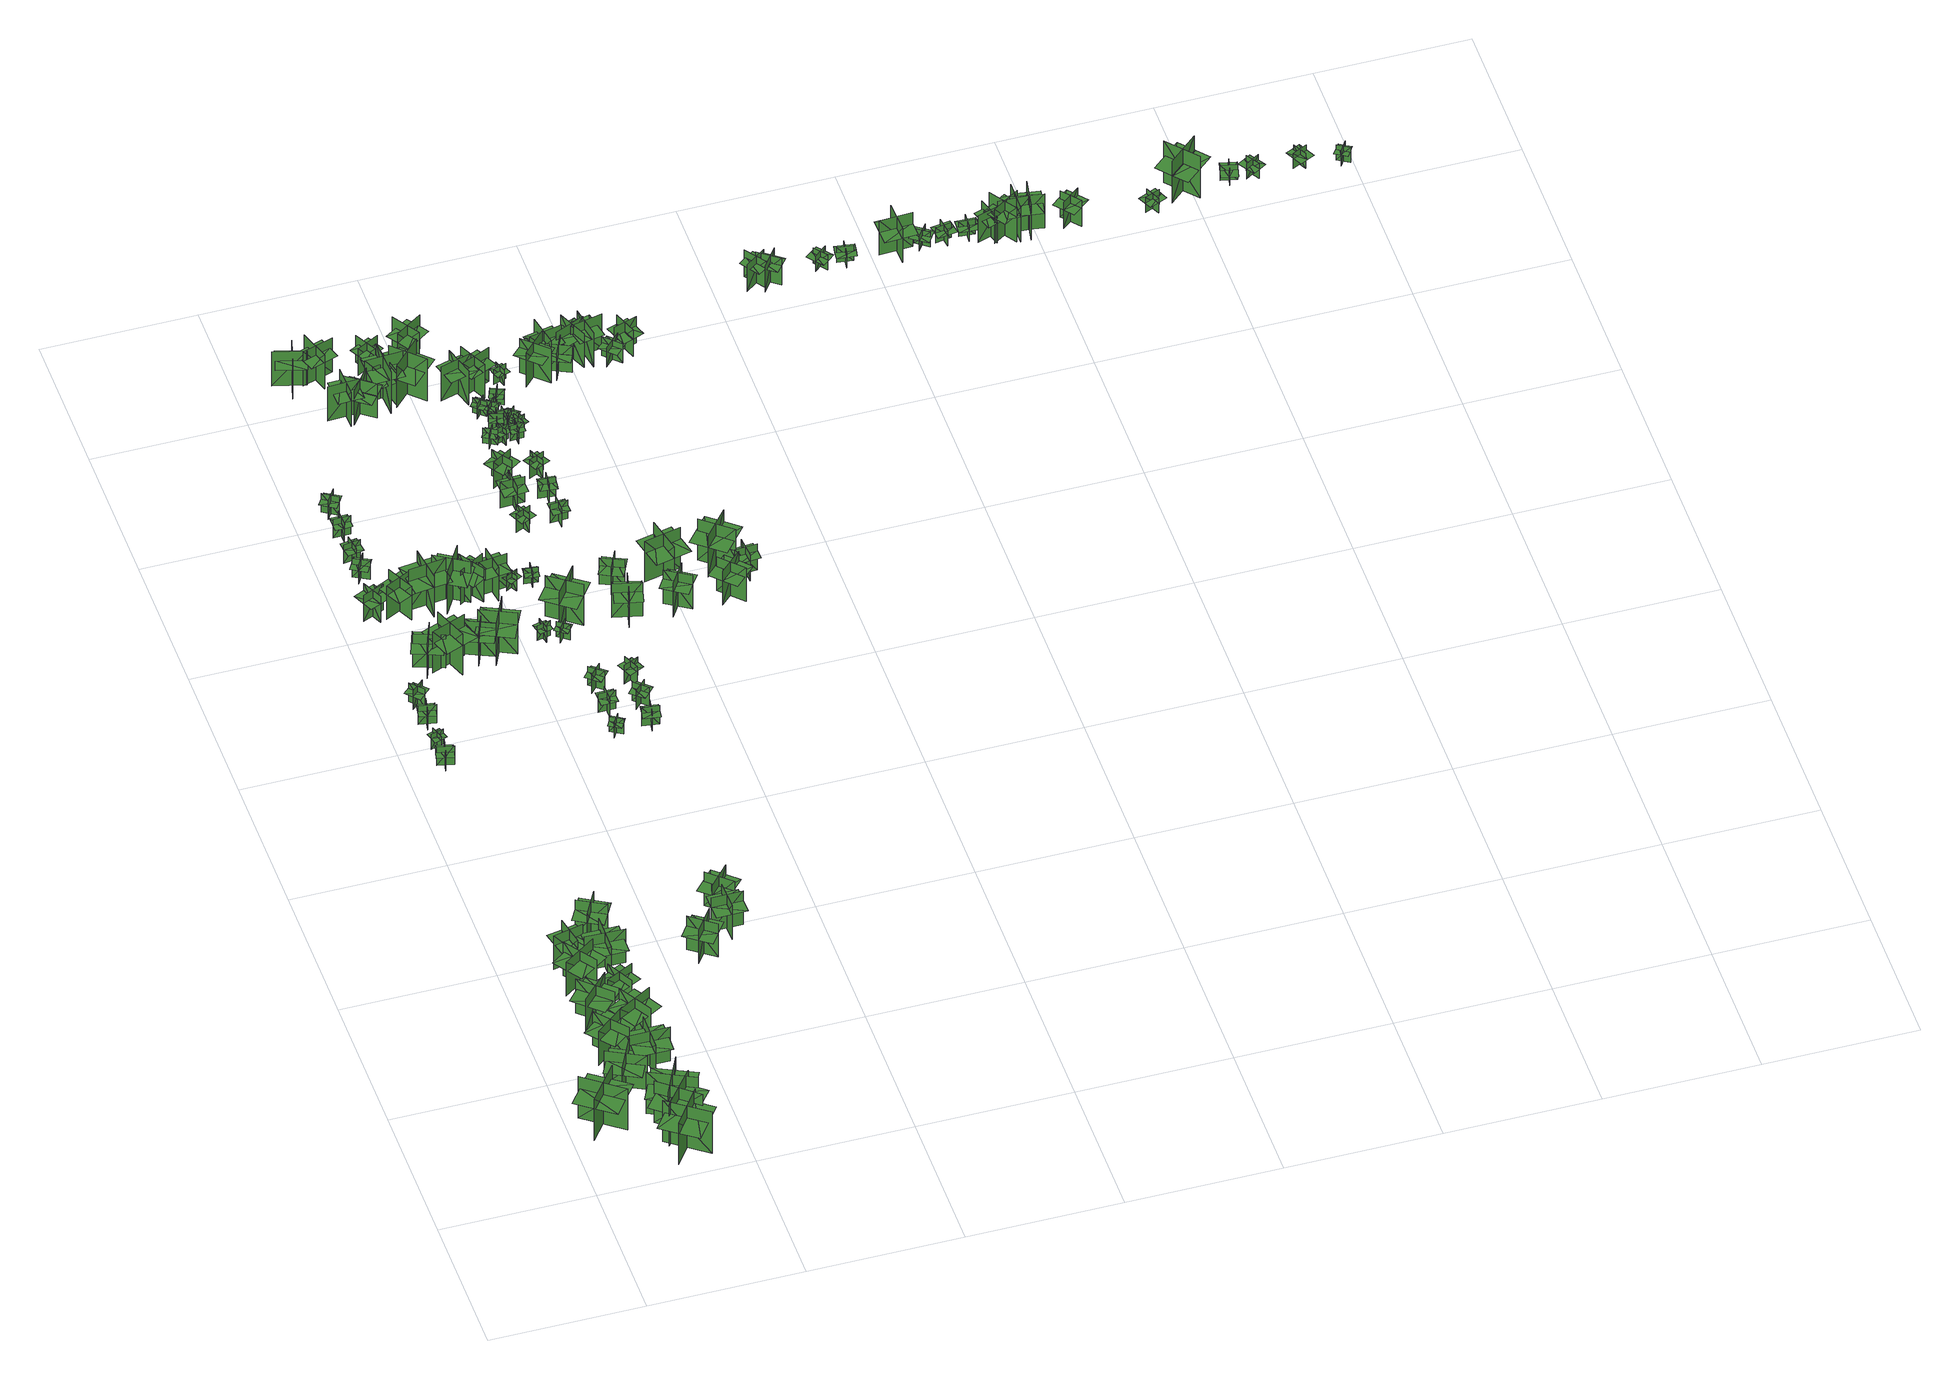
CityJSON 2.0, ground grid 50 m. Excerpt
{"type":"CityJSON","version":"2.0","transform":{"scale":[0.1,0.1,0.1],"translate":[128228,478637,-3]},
"CityObjects":{
"tree1":{"type":"SolitaryVegetationObject","geometry":[{"type":"MultiSurface","lod":"1","boundaries":[[[0,1,2]],[[0,2,3]],[[4,5,6]],[[4,6,7]],[[8,9,10]],[[8,10,11]],[[8,11,12]],[[8,12,13]]]}]},
"tree2":{"type":"SolitaryVegetationObject","geometry":[{"type":"MultiSurface","lod":"1","boundaries":[[[14,15,16]],[[14,16,17]],[[18,19,20]],[[18,20,21]],[[22,23,24]],[[22,24,25]],[[22,25,26]],[[22,26,27]]]}]},
"tree3":{"type":"SolitaryVegetationObject","geometry":[{"type":"MultiSurface","lod":"1","boundaries":[[[28,29,30]],[[28,30,31]],[[32,33,34]],[[32,34,35]],[[36,37,38]],[[36,38,39]],[[36,39,40]],[[36,40,41]]]}]},
"tree4":{"type":"SolitaryVegetationObject","geometry":[{"type":"MultiSurface","lod":"1","boundaries":[[[42,43,44]],[[42,44,45]],[[46,47,48]],[[46,48,49]],[[50,51,52]],[[50,52,53]],[[50,53,54]],[[50,54,55]]]}]},
"tree5":{"type":"SolitaryVegetationObject","geometry":[{"type":"MultiSurface","lod":"1","boundaries":[[[56,57,58]],[[56,58,59]],[[60,61,62]],[[60,62,63]],[[64,65,66]],[[64,66,67]],[[64,67,68]],[[64,68,69]]]}]},
"tree6":{"type":"SolitaryVegetationObject","geometry":[{"type":"MultiSurface","lod":"1","boundaries":[[[70,71,72]],[[70,72,73]],[[74,75,76]],[[74,76,77]],[[78,79,80]],[[78,80,81]],[[78,81,82]],[[78,82,83]]]}]},
"tree7":{"type":"SolitaryVegetationObject","geometry":[{"type":"MultiSurface","lod":"1","boundaries":[[[84,85,86]],[[84,86,87]],[[88,89,90]],[[88,90,91]],[[92,93,94]],[[92,94,95]],[[92,95,96]],[[92,96,97]]]}]},
"tree8":{"type":"SolitaryVegetationObject","geometry":[{"type":"MultiSurface","lod":"1","boundaries":[[[98,99,100]],[[98,100,101]],[[102,103,104]],[[102,104,105]],[[106,107,108]],[[106,108,109]],[[106,109,110]],[[106,110,111]]]}]},
"tree9":{"type":"SolitaryVegetationObject","geometry":[{"type":"MultiSurface","lod":"1","boundaries":[[[112,113,114]],[[112,114,115]],[[116,117,118]],[[116,118,119]],[[120,121,122]],[[120,122,123]],[[120,123,124]],[[120,124,125]]]}]},
"tree10":{"type":"SolitaryVegetationObject","geometry":[{"type":"MultiSurface","lod":"1","boundaries":[[[126,127,128]],[[126,128,129]],[[130,131,132]],[[130,132,133]],[[134,135,136]],[[134,136,137]],[[134,137,138]],[[134,138,139]]]}]},
"tree11":{"type":"SolitaryVegetationObject","geometry":[{"type":"MultiSurface","lod":"1","boundaries":[[[140,141,142]],[[140,142,143]],[[144,145,146]],[[144,146,147]],[[148,149,150]],[[148,150,151]],[[148,151,152]],[[148,152,153]]]}]},
"tree12":{"type":"SolitaryVegetationObject","geometry":[{"type":"MultiSurface","lod":"1","boundaries":[[[154,155,156]],[[154,156,157]],[[158,159,160]],[[158,160,161]],[[162,163,164]],[[162,164,165]],[[162,165,166]],[[162,166,167]]]}]},
"tree13":{"type":"SolitaryVegetationObject","geometry":[{"type":"MultiSurface","lod":"1","boundaries":[[[168,169,170]],[[168,170,171]],[[172,173,174]],[[172,174,175]],[[176,177,178]],[[176,178,179]],[[176,179,180]],[[176,180,181]]]}]},
"tree14":{"type":"SolitaryVegetationObject","geometry":[{"type":"MultiSurface","lod":"1","boundaries":[[[182,183,184]],[[182,184,185]],[[186,187,188]],[[186,188,189]],[[190,191,192]],[[190,192,193]],[[190,193,194]],[[190,194,195]]]}]},
"tree15":{"type":"SolitaryVegetationObject","geometry":[{"type":"MultiSurface","lod":"1","boundaries":[[[196,197,198]],[[196,198,199]],[[200,201,202]],[[200,202,203]],[[204,205,206]],[[204,206,207]],[[204,207,208]],[[204,208,209]]]}]},
"tree16":{"type":"SolitaryVegetationObject","geometry":[{"type":"MultiSurface","lod":"1","boundaries":[[[210,211,212]],[[210,212,213]],[[214,215,216]],[[214,216,217]],[[218,219,220]],[[218,220,221]],[[218,221,222]],[[218,222,223]]]}]},
"tree17":{"type":"SolitaryVegetationObject","geometry":[{"type":"MultiSurface","lod":"1","boundaries":[[[224,225,226]],[[224,226,227]],[[228,229,230]],[[228,230,231]],[[232,233,234]],[[232,234,235]],[[232,235,236]],[[232,236,237]]]}]},
"tree18":{"type":"SolitaryVegetationObject","geometry":[{"type":"MultiSurface","lod":"1","boundaries":[[[238,239,240]],[[238,240,241]],[[242,243,244]],[[242,244,245]],[[246,247,248]],[[246,248,249]],[[246,249,250]],[[246,250,251]]]}]},
"tree19":{"type":"SolitaryVegetationObject","geometry":[{"type":"MultiSurface","lod":"1","boundaries":[[[252,253,254]],[[252,254,255]],[[256,257,258]],[[256,258,259]],[[260,261,262]],[[260,262,263]],[[260,263,264]],[[260,264,265]]]}]},
"tree20":{"type":"SolitaryVegetationObject","geometry":[{"type":"MultiSurface","lod":"1","boundaries":[[[266,267,268]],[[266,268,269]],[[270,271,272]],[[270,272,273]],[[274,275,276]],[[274,276,277]],[[274,277,278]],[[274,278,279]]]}]},
"tree21":{"type":"SolitaryVegetationObject","geometry":[{"type":"MultiSurface","lod":"1","boundaries":[[[280,281,282]],[[280,282,283]],[[284,285,286]],[[284,286,287]],[[288,289,290]],[[288,290,291]],[[288,291,292]],[[288,292,293]]]}]},
"tree22":{"type":"SolitaryVegetationObject","geometry":[{"type":"MultiSurface","lod":"1","boundaries":[[[294,295,296]],[[294,296,297]],[[298,299,300]],[[298,300,301]],[[302,303,304]],[[302,304,305]],[[302,305,306]],[[302,306,307]]]}]},
"tree23":{"type":"SolitaryVegetationObject","geometry":[{"type":"MultiSurface","lod":"1","boundaries":[[[308,309,310]],[[308,310,311]],[[312,313,314]],[[312,314,315]],[[316,317,318]],[[316,318,319]],[[316,319,320]],[[316,320,321]]]}]},
"tree24":{"type":"SolitaryVegetationObject","geometry":[{"type":"MultiSurface","lod":"1","boundaries":[[[322,323,324]],[[322,324,325]],[[326,327,328]],[[326,328,329]],[[330,331,332]],[[330,332,333]],[[330,333,334]],[[330,334,335]]]}]},
"tree25":{"type":"SolitaryVegetationObject","geometry":[{"type":"MultiSurface","lod":"1","boundaries":[[[336,337,338]],[[336,338,339]],[[340,341,342]],[[340,342,343]],[[344,345,346]],[[344,346,347]],[[344,347,348]],[[344,348,349]]]}]},
"tree26":{"type":"SolitaryVegetationObject","geometry":[{"type":"MultiSurface","lod":"1","boundaries":[[[350,351,352]],[[350,352,353]],[[354,355,356]],[[354,356,357]],[[358,359,360]],[[358,360,361]],[[358,361,362]],[[358,362,363]]]}]},
"tree27":{"type":"SolitaryVegetationObject","geometry":[{"type":"MultiSurface","lod":"1","boundaries":[[[364,365,366]],[[364,366,367]],[[368,369,370]],[[368,370,371]],[[372,373,374]],[[372,374,375]],[[372,375,376]],[[372,376,377]]]}]},
"tree28":{"type":"SolitaryVegetationObject","geometry":[{"type":"MultiSurface","lod":"1","boundaries":[[[378,379,380]],[[378,380,381]],[[382,383,384]],[[382,384,385]],[[386,387,388]],[[386,388,389]],[[386,389,390]],[[386,390,391]]]}]},
"tree29":{"type":"SolitaryVegetationObject","geometry":[{"type":"MultiSurface","lod":"1","boundaries":[[[392,393,394]],[[392,394,395]],[[396,397,398]],[[396,398,399]],[[400,401,402]],[[400,402,403]],[[400,403,404]],[[400,404,405]]]}]},
"tree30":{"type":"SolitaryVegetationObject","geometry":[{"type":"MultiSurface","lod":"1","boundaries":[[[406,407,408]],[[406,408,409]],[[410,411,412]],[[410,412,413]],[[414,415,416]],[[414,416,417]],[[414,417,418]],[[414,418,419]]]}]},
"tree31":{"type":"SolitaryVegetationObject","geometry":[{"type":"MultiSurface","lod":"1","boundaries":[[[420,421,422]],[[420,422,423]],[[424,425,426]],[[424,426,427]],[[428,429,430]],[[428,430,431]],[[428,431,432]],[[428,432,433]]]}]},
"tree32":{"type":"SolitaryVegetationObject","geometry":[{"type":"MultiSurface","lod":"1","boundaries":[[[434,435,436]],[[434,436,437]],[[438,439,440]],[[438,440,441]],[[442,443,444]],[[442,444,445]],[[442,445,446]],[[442,446,447]]]}]},
"tree33":{"type":"SolitaryVegetationObject","geometry":[{"type":"MultiSurface","lod":"1","boundaries":[[[448,449,450]],[[448,450,451]],[[452,453,454]],[[452,454,455]],[[456,457,458]],[[456,458,459]],[[456,459,460]],[[456,460,461]]]}]},
"tree34":{"type":"SolitaryVegetationObject","geometry":[{"type":"MultiSurface","lod":"1","boundaries":[[[462,463,464]],[[462,464,465]],[[466,467,468]],[[466,468,469]],[[470,471,472]],[[470,472,473]],[[470,473,474]],[[470,474,475]]]}]},
"tree35":{"type":"SolitaryVegetationObject","geometry":[{"type":"MultiSurface","lod":"1","boundaries":[[[476,477,478]],[[476,478,479]],[[480,481,482]],[[480,482,483]],[[484,485,486]],[[484,486,487]],[[484,487,488]],[[484,488,489]]]}]},
"tree36":{"type":"SolitaryVegetationObject","geometry":[{"type":"MultiSurface","lod":"1","boundaries":[[[490,491,492]],[[490,492,493]],[[494,495,496]],[[494,496,497]],[[498,499,500]],[[498,500,501]],[[498,501,502]],[[498,502,503]]]}]},
"tree37":{"type":"SolitaryVegetationObject","geometry":[{"type":"MultiSurface","lod":"1","boundaries":[[[504,505,506]],[[504,506,507]],[[508,509,510]],[[508,510,511]],[[512,513,514]],[[512,514,515]],[[512,515,516]],[[512,516,517]]]}]},
"tree38":{"type":"SolitaryVegetationObject","geometry":[{"type":"MultiSurface","lod":"1","boundaries":[[[518,519,520]],[[518,520,521]],[[522,523,524]],[[522,524,525]],[[526,527,528]],[[526,528,529]],[[526,530,531]],[[526,531,527]]]}]},
"tree39":{"type":"SolitaryVegetationObject","geometry":[{"type":"MultiSurface","lod":"1","boundaries":[[[532,533,534]],[[532,534,535]],[[536,537,538]],[[536,538,539]],[[540,541,542]],[[540,542,543]],[[540,543,544]],[[540,544,545]]]}]},
"tree40":{"type":"SolitaryVegetationObject","geometry":[{"type":"MultiSurface","lod":"1","boundaries":[[[546,547,548]],[[546,548,549]],[[550,551,552]],[[550,552,553]],[[554,555,556]],[[554,556,557]],[[554,557,558]],[[554,558,559]]]}]},
"tree41":{"type":"SolitaryVegetationObject","geometry":[{"type":"MultiSurface","lod":"1","boundaries":[[[560,561,562]],[[560,562,563]],[[564,565,566]],[[564,566,567]],[[568,569,570]],[[568,570,571]],[[568,571,572]],[[568,572,573]]]}]},
"tree42":{"type":"SolitaryVegetationObject","geometry":[{"type":"MultiSurface","lod":"1","boundaries":[[[574,575,576]],[[574,576,577]],[[578,579,580]],[[578,580,581]],[[582,583,584]],[[582,584,585]],[[582,586,587]],[[582,587,583]]]}]},
"tree43":{"type":"SolitaryVegetationObject","geometry":[{"type":"MultiSurface","lod":"1","boundaries":[[[588,589,590]],[[588,590,591]],[[592,593,594]],[[592,594,595]],[[596,597,598]],[[596,598,599]],[[596,599,600]],[[596,600,601]]]}]},
"tree44":{"type":"SolitaryVegetationObject","geometry":[{"type":"MultiSurface","lod":"1","boundaries":[[[602,603,604]],[[602,604,605]],[[606,607,608]],[[606,608,609]],[[610,611,612]],[[610,612,613]],[[610,613,614]],[[610,614,615]]]}]},
"tree45":{"type":"SolitaryVegetationObject","geometry":[{"type":"MultiSurface","lod":"1","boundaries":[[[616,617,618]],[[616,618,619]],[[620,621,622]],[[620,622,623]],[[624,625,626]],[[624,626,627]],[[624,628,629]],[[624,629,625]]]}]},
"tree46":{"type":"SolitaryVegetationObject","geometry":[{"type":"MultiSurface","lod":"1","boundaries":[[[630,631,632]],[[630,632,633]],[[634,635,636]],[[634,636,637]],[[638,639,640]],[[638,640,641]],[[638,641,642]],[[638,642,643]]]}]},
"tree47":{"type":"SolitaryVegetationObject","geometry":[{"type":"MultiSurface","lod":"1","boundaries":[[[644,645,646]],[[644,646,647]],[[648,649,650]],[[648,650,651]],[[652,653,654]],[[652,654,655]],[[652,653,656]],[[652,656,657]]]}]},
"tree48":{"type":"SolitaryVegetationObject","geometry":[{"type":"MultiSurface","lod":"1","boundaries":[[[658,659,660]],[[658,660,661]],[[662,663,664]],[[662,664,665]],[[666,667,668]],[[666,668,669]],[[666,669,670]],[[666,670,671]]]}]},
"tree49":{"type":"SolitaryVegetationObject","geometry":[{"type":"MultiSurface","lod":"1","boundaries":[[[672,673,674]],[[672,674,675]],[[676,677,678]],[[676,678,679]],[[680,681,682]],[[680,682,683]],[[680,683,684]],[[680,684,685]]]}]},
"tree50":{"type":"SolitaryVegetationObject","geometry":[{"type":"MultiSurface","lod":"1","boundaries":[[[686,687,688]],[[686,688,689]],[[690,691,692]],[[690,692,693]],[[694,695,696]],[[694,696,697]],[[694,697,698]],[[694,698,699]]]}]},
"tree51":{"type":"SolitaryVegetationObject","geometry":[{"type":"MultiSurface","lod":"1","boundaries":[[[700,701,702]],[[700,702,703]],[[704,705,706]],[[704,706,707]],[[708,709,710]],[[708,710,711]],[[708,712,713]],[[708,713,709]]]}]},
"tree52":{"type":"SolitaryVegetationObject","geometry":[{"type":"MultiSurface","lod":"1","boundaries":[[[714,715,716]],[[714,716,717]],[[718,719,720]],[[718,720,721]],[[722,723,724]],[[722,724,725]],[[722,723,726]],[[722,726,727]]]}]},
"tree53":{"type":"SolitaryVegetationObject","geometry":[{"type":"MultiSurface","lod":"1","boundaries":[[[728,729,730]],[[728,730,731]],[[732,733,734]],[[732,734,735]],[[736,737,738]],[[736,738,739]],[[736,739,740]],[[736,740,741]]]}]},
"tree54":{"type":"SolitaryVegetationObject","geometry":[{"type":"MultiSurface","lod":"1","boundaries":[[[742,743,744]],[[742,744,745]],[[746,747,748]],[[746,748,749]],[[750,751,752]],[[750,752,753]],[[750,754,755]],[[750,755,751]]]}]},
"tree55":{"type":"SolitaryVegetationObject","geometry":[{"type":"MultiSurface","lod":"1","boundaries":[[[756,757,758]],[[756,758,759]],[[760,761,762]],[[760,762,763]],[[764,765,766]],[[764,766,767]],[[764,767,768]],[[764,768,769]]]}]},
"tree56":{"type":"SolitaryVegetationObject","geometry":[{"type":"MultiSurface","lod":"1","boundaries":[[[770,771,772]],[[770,772,773]],[[774,775,776]],[[774,776,777]],[[778,779,780]],[[778,780,781]],[[778,779,782]],[[778,782,783]]]}]},
"tree57":{"type":"SolitaryVegetationObject","geometry":[{"type":"MultiSurface","lod":"1","boundaries":[[[784,785,786]],[[784,786,787]],[[788,789,790]],[[788,790,791]],[[792,793,794]],[[792,794,795]],[[792,795,796]],[[792,796,797]]]}]},
"tree58":{"type":"SolitaryVegetationObject","geometry":[{"type":"MultiSurface","lod":"1","boundaries":[[[798,799,800]],[[798,800,801]],[[802,803,804]],[[802,804,805]],[[806,807,808]],[[806,808,809]],[[806,809,810]],[[806,810,811]]]}]},
"tree59":{"type":"SolitaryVegetationObject","geometry":[{"type":"MultiSurface","lod":"1","boundaries":[[[812,813,814]],[[812,814,815]],[[816,817,818]],[[816,818,819]],[[820,821,822]],[[820,822,823]],[[820,823,824]],[[820,824,825]]]}]},
"tree60":{"type":"SolitaryVegetationObject","geometry":[{"type":"MultiSurface","lod":"1","boundaries":[[[826,827,828]],[[826,828,829]],[[830,831,832]],[[830,832,833]],[[834,835,836]],[[834,836,837]],[[834,837,838]],[[834,838,839]]]}]},
"tree61":{"type":"SolitaryVegetationObject","geometry":[{"type":"MultiSurface","lod":"1","boundaries":[[[840,841,842]],[[840,842,843]],[[844,845,846]],[[844,846,847]],[[848,849,850]],[[848,850,851]],[[848,851,852]],[[848,852,853]]]}]},
"tree62":{"type":"SolitaryVegetationObject","geometry":[{"type":"MultiSurface","lod":"1","boundaries":[[[854,855,856]],[[854,856,857]],[[858,859,860]],[[858,860,861]],[[862,863,864]],[[862,864,865]],[[862,866,867]],[[862,867,863]]]}]},
"tree63":{"type":"SolitaryVegetationObject","geometry":[{"type":"MultiSurface","lod":"1","boundaries":[[[868,869,870]],[[868,870,871]],[[872,873,874]],[[872,874,875]],[[876,877,878]],[[876,878,879]],[[876,879,880]],[[876,880,881]]]}]},
"tree64":{"type":"SolitaryVegetationObject","geometry":[{"type":"MultiSurface","lod":"1","boundaries":[[[882,883,884]],[[882,884,885]],[[886,887,888]],[[886,888,889]],[[890,891,892]],[[890,892,893]],[[890,893,894]],[[890,894,895]]]}]},
"tree65":{"type":"SolitaryVegetationObject","geometry":[{"type":"MultiSurface","lod":"1","boundaries":[[[896,897,898]],[[896,898,899]],[[900,901,902]],[[900,902,903]],[[904,905,906]],[[904,906,907]],[[904,908,909]],[[904,909,905]]]}]},
"tree66":{"type":"SolitaryVegetationObject","geometry":[{"type":"MultiSurface","lod":"1","boundaries":[[[910,911,912]],[[910,912,913]],[[914,915,916]],[[914,916,917]],[[918,919,920]],[[918,920,921]],[[918,921,922]],[[918,922,923]]]}]},
"tree67":{"type":"SolitaryVegetationObject","geometry":[{"type":"MultiSurface","lod":"1","boundaries":[[[924,925,926]],[[924,926,927]],[[928,929,930]],[[928,930,931]],[[932,933,934]],[[932,934,935]],[[932,935,936]],[[932,936,937]]]}]},
"tree68":{"type":"SolitaryVegetationObject","geometry":[{"type":"MultiSurface","lod":"1","boundaries":[[[938,939,940]],[[938,940,941]],[[942,943,944]],[[942,944,945]],[[946,947,948]],[[946,948,949]],[[946,949,950]],[[946,950,951]]]}]},
"tree69":{"type":"SolitaryVegetationObject","geometry":[{"type":"MultiSurface","lod":"1","boundaries":[[[952,953,954]],[[952,954,955]],[[956,957,958]],[[956,958,959]],[[960,961,962]],[[960,962,963]],[[960,963,964]],[[960,964,965]]]}]},
"tree70":{"type":"SolitaryVegetationObject","geometry":[{"type":"MultiSurface","lod":"1","boundaries":[[[966,967,968]],[[966,968,969]],[[970,971,972]],[[970,972,973]],[[974,975,976]],[[974,976,977]],[[974,977,978]],[[974,978,979]]]}]},
"tree71":{"type":"SolitaryVegetationObject","geometry":[{"type":"MultiSurface","lod":"1","boundaries":[[[980,981,982]],[[980,982,983]],[[984,985,986]],[[984,986,987]],[[988,989,990]],[[988,990,991]],[[988,991,992]],[[988,992,993]]]}]},
"tree72":{"type":"SolitaryVegetationObject","geometry":[{"type":"MultiSurface","lod":"1","boundaries":[[[994,995,996]],[[994,996,997]],[[998,999,1000]],[[998,1000,1001]],[[1002,1003,1004]],[[1002,1004,1005]],[[1002,1005,1006]],[[1002,1006,1007]]]}]},
"tree73":{"type":"SolitaryVegetationObject","geometry":[{"type":"MultiSurface","lod":"1","boundaries":[[[1008,1009,1010]],[[1008,1010,1011]],[[1012,1013,1014]],[[1012,1014,1015]],[[1016,1017,1018]],[[1016,1018,1019]],[[1016,1020,1021]],[[1016,1021,1017]]]}]},
"tree74":{"type":"SolitaryVegetationObject","geometry":[{"type":"MultiSurface","lod":"1","boundaries":[[[1022,1023,1024]],[[1022,1024,1025]],[[1026,1027,1028]],[[1026,1028,1029]],[[1030,1031,1032]],[[1030,1032,1033]],[[1030,1033,1034]],[[1030,1034,1035]]]}]},
"tree75":{"type":"SolitaryVegetationObject","geometry":[{"type":"MultiSurface","lod":"1","boundaries":[[[1036,1037,1038]],[[1036,1038,1039]],[[1040,1041,1042]],[[1040,1042,1043]],[[1044,1045,1046]],[[1044,1046,1047]],[[1044,1047,1048]],[[1044,1048,1049]]]}]},
"tree76":{"type":"SolitaryVegetationObject","geometry":[{"type":"MultiSurface","lod":"1","boundaries":[[[1050,1051,1052]],[[1050,1052,1053]],[[1054,1055,1056]],[[1054,1056,1057]],[[1058,1059,1060]],[[1058,1060,1061]],[[1058,1061,1062]],[[1058,1062,1063]]]}]},
"tree77":{"type":"SolitaryVegetationObject","geometry":[{"type":"MultiSurface","lod":"1","boundaries":[[[1064,1065,1066]],[[1064,1066,1067]],[[1068,1069,1070]],[[1068,1070,1071]],[[1072,1073,1074]],[[1072,1074,1075]],[[1072,1075,1076]],[[1072,1076,1077]]]}]},
"tree78":{"type":"SolitaryVegetationObject","geometry":[{"type":"MultiSurface","lod":"1","boundaries":[[[1078,1079,1080]],[[1078,1080,1081]],[[1082,1083,1084]],[[1082,1084,1085]],[[1086,1087,1088]],[[1086,1088,1089]],[[1086,1089,1090]],[[1086,1090,1091]]]}]},
"tree79":{"type":"SolitaryVegetationObject","geometry":[{"type":"MultiSurface","lod":"1","boundaries":[[[1092,1093,1094]],[[1092,1094,1095]],[[1096,1097,1098]],[[1096,1098,1099]],[[1100,1101,1102]],[[1100,1102,1103]],[[1100,1103,1104]],[[1100,1104,1105]]]}]},
"tree80":{"type":"SolitaryVegetationObject","geometry":[{"type":"MultiSurface","lod":"1","boundaries":[[[1106,1107,1108]],[[1106,1108,1109]],[[1110,1111,1112]],[[1110,1112,1113]],[[1114,1115,1116]],[[1114,1116,1117]],[[1114,1117,1118]],[[1114,1118,1119]]]}]},
"tree81":{"type":"SolitaryVegetationObject","geometry":[{"type":"MultiSurface","lod":"1","boundaries":[[[1120,1121,1122]],[[1120,1122,1123]],[[1124,1125,1126]],[[1124,1126,1127]],[[1128,1129,1130]],[[1128,1130,1131]],[[1128,1132,1133]],[[1128,1133,1129]]]}]},
"tree82":{"type":"SolitaryVegetationObject","geometry":[{"type":"MultiSurface","lod":"1","boundaries":[[[1134,1135,1136]],[[1134,1136,1137]],[[1138,1139,1140]],[[1138,1140,1141]],[[1142,1143,1144]],[[1142,1144,1145]],[[1142,1145,1146]],[[1142,1146,1147]]]}]},
"tree83":{"type":"SolitaryVegetationObject","geometry":[{"type":"MultiSurface","lod":"1","boundaries":[[[1148,1149,1150]],[[1148,1150,1151]],[[1152,1153,1154]],[[1152,1154,1155]],[[1156,1157,1158]],[[1156,1158,1159]],[[1156,1160,1161]],[[1156,1161,1157]]]}]},
"tree84":{"type":"SolitaryVegetationObject","geometry":[{"type":"MultiSurface","lod":"1","boundaries":[[[1162,1163,1164]],[[1162,1164,1165]],[[1166,1167,1168]],[[1166,1168,1169]],[[1170,1171,1172]],[[1170,1172,1173]],[[1170,1171,1174]],[[1170,1174,1175]]]}]},
"tree85":{"type":"SolitaryVegetationObject","geometry":[{"type":"MultiSurface","lod":"1","boundaries":[[[1176,1177,1178]],[[1176,1178,1179]],[[1180,1181,1182]],[[1180,1182,1183]],[[1184,1185,1186]],[[1184,1186,1187]],[[1184,1188,1189]],[[1184,1189,1185]]]}]},
"tree86":{"type":"SolitaryVegetationObject","geometry":[{"type":"MultiSurface","lod":"1","boundaries":[[[1190,1191,1192]],[[1190,1192,1193]],[[1194,1195,1196]],[[1194,1196,1197]],[[1198,1199,1200]],[[1198,1200,1201]],[[1198,1202,1203]],[[1198,1203,1199]]]}]},
"tree87":{"type":"SolitaryVegetationObject","geometry":[{"type":"MultiSurface","lod":"1","boundaries":[[[1204,1205,1206]],[[1204,1206,1207]],[[1208,1209,1210]],[[1208,1210,1211]],[[1212,1213,1214]],[[1212,1214,1215]],[[1212,1215,1216]],[[1212,1216,1217]]]}]},
"tree88":{"type":"SolitaryVegetationObject","geometry":[{"type":"MultiSurface","lod":"1","boundaries":[[[1218,1219,1220]],[[1218,1220,1221]],[[1222,1223,1224]],[[1222,1224,1225]],[[1226,1227,1228]],[[1226,1228,1229]],[[1226,1227,1230]],[[1226,1230,1231]]]}]},
"tree89":{"type":"SolitaryVegetationObject","geometry":[{"type":"MultiSurface","lod":"1","boundaries":[[[1232,1233,1234]],[[1232,1234,1235]],[[1236,1237,1238]],[[1236,1238,1239]],[[1240,1241,1242]],[[1240,1242,1243]],[[1240,1244,1245]],[[1240,1245,1241]]]}]},
"tree90":{"type":"SolitaryVegetationObject","geometry":[{"type":"MultiSurface","lod":"1","boundaries":[[[1246,1247,1248]],[[1246,1248,1249]],[[1250,1251,1252]],[[1250,1252,1253]],[[1254,1255,1256]],[[1254,1256,1257]],[[1254,1258,1259]],[[1254,1259,1255]]]}]},
"tree91":{"type":"SolitaryVegetationObject","geometry":[{"type":"MultiSurface","lod":"1","boundaries":[[[1260,1261,1262]],[[1260,1262,1263]],[[1264,1265,1266]],[[1264,1266,1267]],[[1268,1269,1270]],[[1268,1270,1271]],[[1268,1271,1272]],[[1268,1272,1273]]]}]},
"tree92":{"type":"SolitaryVegetationObject","geometry":[{"type":"MultiSurface","lod":"1","boundaries":[[[1274,1275,1276]],[[1274,1276,1277]],[[1278,1279,1280]],[[1278,1280,1281]],[[1282,1283,1284]],[[1282,1284,1285]],[[1282,1285,1286]],[[1282,1286,1287]]]}]},
"tree93":{"type":"SolitaryVegetationObject","geometry":[{"type":"MultiSurface","lod":"1","boundaries":[[[1288,1289,1290]],[[1288,1290,1291]],[[1292,1293,1294]],[[1292,1294,1295]],[[1296,1297,1298]],[[1296,1298,1299]],[[1296,1297,1300]],[[1296,1300,1301]]]}]},
"tree94":{"type":"SolitaryVegetationObject","geometry":[{"type":"MultiSurface","lod":"1","boundaries":[[[1302,1303,1304]],[[1302,1304,1305]],[[1306,1307,1308]],[[1306,1308,1309]],[[1310,1311,1312]],[[1310,1312,1313]],[[1310,1313,1314]],[[1310,1314,1315]]]}]},
"tree95":{"type":"SolitaryVegetationObject","geometry":[{"type":"MultiSurface","lod":"1","boundaries":[[[1316,1317,1318]],[[1316,1318,1319]],[[1320,1321,1322]],[[1320,1322,1323]],[[1324,1325,1326]],[[1324,1326,1327]],[[1324,1327,1328]],[[1324,1328,1329]]]}]},
"tree96":{"type":"SolitaryVegetationObject","geometry":[{"type":"MultiSurface","lod":"1","boundaries":[[[1330,1331,1332]],[[1330,1332,1333]],[[1334,1335,1336]],[[1334,1336,1337]],[[1338,1339,1340]],[[1338,1340,1341]],[[1338,1341,1342]],[[1338,1342,1343]]]}]},
"tree97":{"type":"SolitaryVegetationObject","geometry":[{"type":"MultiSurface","lod":"1","boundaries":[[[1344,1345,1346]],[[1344,1346,1347]],[[1348,1349,1350]],[[1348,1350,1351]],[[1352,1353,1354]],[[1352,1354,1355]],[[1352,1356,1357]],[[1352,1357,1353]]]}]},
"tree98":{"type":"SolitaryVegetationObject","geometry":[{"type":"MultiSurface","lod":"1","boundaries":[[[1358,1359,1360]],[[1358,1360,1361]],[[1362,1363,1364]],[[1362,1364,1365]],[[1366,1367,1368]],[[1366,1368,1369]],[[1366,1370,1371]],[[1366,1371,1367]]]}]},
"tree99":{"type":"SolitaryVegetationObject","geometry":[{"type":"MultiSurface","lod":"1","boundaries":[[[1372,1373,1374]],[[1372,1374,1375]],[[1376,1377,1378]],[[1376,1378,1379]],[[1380,1381,1382]],[[1380,1382,1383]],[[1380,1384,1385]],[[1380,1385,1381]]]}]},
"tree100":{"type":"SolitaryVegetationObject","geometry":[{"type":"MultiSurface","lod":"1","boundaries":[[[1386,1387,1388]],[[1386,1388,1389]],[[1390,1391,1392]],[[1390,1392,1393]],[[1394,1395,1396]],[[1394,1396,1397]],[[1394,1398,1399]],[[1394,1399,1395]]]}]},
"tree101":{"type":"SolitaryVegetationObject","geometry":[{"type":"MultiSurface","lod":"1","boundaries":[[[1400,1401,1402]],[[1400,1402,1403]],[[1404,1405,1406]],[[1404,1406,1407]],[[1408,1409,1410]],[[1408,1410,1411]],[[1408,1411,1412]],[[1408,1412,1413]]]}]},
"tree102":{"type":"SolitaryVegetationObject","geometry":[{"type":"MultiSurface","lod":"1","boundaries":[[[1414,1415,1416]],[[1414,1416,1417]],[[1418,1419,1420]],[[1418,1420,1421]],[[1422,1423,1424]],[[1422,1424,1425]],[[1422,1425,1426]],[[1422,1426,1427]]]}]},
"tree103":{"type":"SolitaryVegetationObject","geometry":[{"type":"MultiSurface","lod":"1","boundaries":[[[1428,1429,1430]],[[1428,1430,1431]],[[1432,1433,1434]],[[1432,1434,1435]],[[1436,1437,1438]],[[1436,1438,1439]],[[1436,1437,1440]],[[1436,1440,1441]]]}]},
"tree104":{"type":"SolitaryVegetationObject","geometry":[{"type":"MultiSurface","lod":"1","boundaries":[[[1442,1443,1444]],[[1442,1444,1445]],[[1446,1447,1448]],[[1446,1448,1449]],[[1450,1451,1452]],[[1450,1452,1453]],[[1450,1453,1454]],[[1450,1454,1455]]]}]},
"tree105":{"type":"SolitaryVegetationObject","geometry":[{"type":"MultiSurface","lod":"1","boundaries":[[[1456,1457,1458]],[[1456,1458,1459]],[[1460,1461,1462]],[[1460,1462,1463]],[[1464,1465,1466]],[[1464,1466,1467]],[[1464,1467,1468]],[[1464,1468,1469]]]}]},
"tree106":{"type":"SolitaryVegetationObject","geometry":[{"type":"MultiSurface","lod":"1","boundaries":[[[1470,1471,1472]],[[1470,1472,1473]],[[1474,1475,1476]],[[1474,1476,1477]],[[1478,1479,1480]],[[1478,1480,1481]],[[1478,1481,1482]],[[1478,1482,1483]]]}]},
"tree107":{"type":"SolitaryVegetationObject","geometry":[{"type":"MultiSurface","lod":"1","boundaries":[[[1484,1485,1486]],[[1484,1486,1487]],[[1488,1489,1490]],[[1488,1490,1491]],[[1492,1493,1494]],[[1492,1494,1495]],[[1492,1495,1496]],[[1492,1496,1497]]]}]}
},
"vertices":[
[152,335,21],[57,210,21],[57,210,192],[152,335,192],[41,319,21],[166,224,21],[166,224,192],[41,319,192],[46,315,145],[4,260,145],[120,173,145],[161,228,145],[203,283,145],[87,370,145],
[246,462,21],[188,347,21],[188,347,161],[246,462,161],[158,432,21],[274,374,21],[274,374,161],[158,432,161],[163,430,122],[138,379,122],[244,326,122],[269,376,122],[294,427,122],[188,480,122],
[378,52,21],[251,145,21],[251,145,192],[378,52,192],[359,163,21],[267,36,21],[267,36,192],[359,163,192],[356,158,145],[300,198,145],[215,81,145],[270,41,145],[326,0,145],[411,117,145],
[364,246,20],[265,123,20],[265,123,191],[364,246,191],[252,233,20],[374,134,20],[374,134,191],[252,233,191],[257,229,144],[214,175,144],[326,84,144],[369,138,144],[413,192,144],[300,282,144],
[259,507,21],[177,607,21],[177,607,161],[259,507,161],[267,599,21],[167,518,21],[167,518,161],[267,599,161],[263,596,122],[228,639,122],[136,565,122],[171,521,122],[207,477,122],[299,552,122],
[278,175,17],[346,317,17],[346,317,188],[278,175,188],[384,213,17],[242,281,17],[242,281,188],[384,213,188],[378,216,141],[408,278,141],[277,340,141],[247,278,141],[218,216,141],[348,154,141],
[172,661,23],[260,756,23],[260,756,163],[172,661,163],[264,666,23],[169,753,23],[169,753,163],[264,666,163],[260,669,124],[299,711,124],[212,791,124],[173,750,124],[135,708,124],[222,628,124],
[313,537,22],[312,408,22],[312,408,162],[313,537,162],[248,472,22],[377,471,22],[377,471,162],[248,472,162],[253,472,123],[252,416,123],[371,414,123],[372,471,123],[372,527,123],[254,529,123],
[254,814,23],[181,919,23],[181,919,163],[254,814,163],[270,904,23],[164,831,23],[164,831,163],[270,904,163],[265,901,124],[233,948,124],[136,880,124],[168,834,124],[200,787,124],[298,855,124],
[346,565,22],[282,677,22],[282,677,162],[346,565,162],[369,654,22],[257,590,22],[257,590,162],[369,654,162],[364,652,123],[336,701,123],[234,642,123],[262,593,123],[290,544,123],[392,603,123],
[260,977,21],[163,955,21],[163,955,159],[260,977,159],[205,1012,21],[226,915,21],[226,915,159],[205,1012,159],[205,1012,120],[156,1002,120],[178,904,120],[226,915,120],[275,926,120],[253,1023,120],
[337,729,23],[290,818,23],[290,818,132],[337,729,132],[358,798,23],[269,752,23],[269,752,132],[358,798,132],[354,796,101],[334,835,101],[252,792,101],[272,753,101],[292,715,101],[374,757,101],
[314,986,22],[312,857,22],[312,857,161],[314,986,161],[248,921,22],[377,919,22],[377,919,161],[248,921,161],[254,921,122],[253,864,122],[371,863,122],[372,919,122],[373,975,122],[254,977,122],
[334,1102,21],[286,1015,21],[286,1015,160],[334,1102,160],[271,1084,21],[358,1036,21],[358,1036,160],[271,1084,160],[271,1084,121],[246,1041,121],[333,992,121],[358,1036,121],[382,1079,121],[295,1128,121],
[92,1905,19],[145,1892,19],[145,1892,96],[92,1905,96],[111,1874,19],[124,1928,19],[124,1928,96],[111,1874,96],[111,1874,74],[138,1867,74],[150,1921,74],[124,1928,74],[97,1934,74],[84,1880,74],
[111,2002,19],[124,1960,19],[124,1960,81],[111,2002,81],[97,1976,19],[139,1989,19],[139,1989,81],[97,1976,81],[97,1976,64],[103,1955,64],[146,1968,64],[139,1989,64],[133,2010,64],[91,1997,64],
[92,2090,20],[147,2080,20],[147,2080,97],[92,2090,97],[113,2059,20],[123,2114,20],[123,2114,97],[113,2059,97],[113,2059,75],[140,2054,75],[150,2109,75],[123,2114,75],[96,2119,75],[86,2065,75],
[97,2157,19],[137,2194,19],[137,2194,96],[97,2157,96],[134,2155,19],[96,2195,19],[96,2195,96],[134,2155,96],[134,2155,74],[154,2174,74],[116,2214,74],[96,2195,74],[76,2177,74],[114,2136,74],
[70,2566,18],[141,2597,18],[141,2597,126],[70,2566,126],[118,2547,18],[87,2617,18],[87,2617,126],[118,2547,126],[118,2547,96],[153,2562,96],[122,2633,96],[87,2617,96],[51,2602,96],[83,2531,96],
[585,851,19],[644,931,19],[644,931,157],[585,851,157],[650,860,19],[570,920,19],[570,920,157],[650,860,157],[650,860,118],[680,901,118],[600,960,118],[570,920,118],[541,879,118],[621,820,118],
[151,2334,18],[245,2300,18],[245,2300,156],[151,2334,156],[179,2274,18],[213,2367,18],[213,2367,156],[179,2274,156],[179,2274,117],[225,2256,117],[260,2350,117],[213,2367,117],[166,2384,117],[132,2291,117],
[93,2755,24],[141,2728,24],[141,2728,101],[93,2755,101],[103,2720,24],[130,2768,24],[130,2768,101],[103,2720,101],[103,2720,79],[127,2706,79],[154,2755,79],[130,2768,79],[106,2781,79],[79,2733,79],
[315,2337,18],[201,2293,18],[201,2293,188],[315,2337,188],[242,2370,18],[285,2257,18],[285,2257,188],[242,2370,188],[242,2370,140],[185,2349,140],[228,2235,140],[285,2257,140],[342,2278,140],[298,2392,140],
[229,2600,17],[139,2556,17],[139,2556,156],[229,2600,156],[166,2622,17],[210,2532,17],[210,2532,156],[166,2622,156],[166,2622,117],[121,2600,117],[165,2510,117],[210,2532,117],[255,2554,117],[211,2644,117],
[111,2853,19],[119,2798,19],[119,2798,96],[111,2853,96],[89,2824,19],[143,2832,19],[143,2832,96],[89,2824,96],[89,2824,75],[93,2796,75],[147,2804,75],[143,2832,75],[139,2859,75],[85,2851,75],
[90,2935,22],[145,2936,22],[145,2936,99],[90,2935,99],[116,2909,22],[115,2965,22],[115,2965,99],[116,2909,99],[116,2909,77],[143,2910,77],[143,2965,77],[115,2965,77],[88,2964,77],[88,2909,77],
[711,1021,18],[712,921,18],[712,921,157],[711,1021,157],[664,974,18],[764,974,18],[764,974,157],[664,974,157],[664,974,118],[665,924,118],[764,925,118],[764,974,118],[764,1024,118],[664,1024,118],
[102,3021,17],[132,3067,17],[132,3067,94],[102,3021,94],[138,3028,17],[91,3058,17],[91,3058,94],[138,3028,94],[138,3028,72],[153,3051,72],[106,3081,72],[91,3058,72],[76,3035,72],[123,3005,72],
[678,1089,17],[752,1023,17],[752,1023,156],[678,1089,156],[681,1023,17],[748,1097,17],[748,1097,156],[681,1023,156],[681,1023,117],[719,990,117],[785,1064,117],[748,1097,117],[711,1130,117],[644,1056,117],
[214,2573,17],[335,2588,17],[335,2588,186],[214,2573,186],[278,2523,17],[263,2644,17],[263,2644,186],[278,2523,186],[278,2523,139],[338,2530,139],[323,2651,139],[263,2644,139],[202,2636,139],[218,2515,139],
[341,2279,19],[380,2371,19],[380,2371,157],[341,2279,157],[402,2303,19],[311,2343,19],[311,2343,157],[402,2303,157],[402,2303,119],[422,2349,119],[330,2388,119],[311,2343,119],[291,2297,119],[383,2258,119],
[394,2269,16],[445,2380,16],[445,2380,186],[394,2269,186],[470,2297,16],[360,2348,16],[360,2348,186],[470,2297,186],[470,2297,138],[496,2352,138],[386,2403,138],[360,2348,138],[334,2293,138],[444,2241,138],
[402,2550,17],[299,2614,17],[299,2614,186],[402,2550,186],[384,2629,17],[320,2525,17],[320,2525,186],[384,2629,186],[384,2629,139],[332,2661,139],[268,2557,139],[320,2525,139],[372,2493,139],[436,2597,139],
[440,2541,17],[386,2624,17],[386,2624,156],[440,2541,156],[455,2605,17],[371,2551,17],[371,2551,156],[455,2605,156],[455,2605,117],[428,2647,117],[344,2593,117],[371,2551,117],[398,2510,117],[482,2564,117],
[658,1893,23],[635,1855,23],[635,1855,85],[658,1893,85],[629,1886,23],[667,1863,23],[667,1863,85],[629,1886,85],[629,1886,68],[618,1867,68],[655,1844,68],[667,1863,68],[678,1882,68],[641,1905,68],
[649,2004,21],[649,1949,21],[649,1949,98],[649,2004,98],[623,1978,21],[678,1978,21],[678,1978,98],[623,1978,98],[623,1978,76],[623,1950,76],[678,1950,76],[678,1978,76],[678,2006,76],[622,2006,76],
[525,2584,16],[434,2572,16],[434,2572,155],[525,2584,155],[471,2624,16],[484,2533,16],[484,2533,155],[471,2624,155],[471,2624,119],[428,2619,119],[440,2527,119],[484,2533,119],[528,2539,119],[515,2630,119],
[117,3637,5],[219,3608,5],[219,3608,146],[117,3637,146],[159,3564,5],[188,3666,5],[188,3666,146],[159,3564,146],[126,3634,109],[219,3608,109],[231,3648,109],[137,3675,109],[114,3594,109],[208,3567,109],
[541,2331,20],[585,2341,20],[585,2341,81],[541,2331,81],[566,2315,20],[557,2359,20],[557,2359,81],[566,2315,81],[566,2315,64],[588,2320,64],[578,2363,64],[557,2359,64],[535,2354,64],[545,2311,64],
[665,2104,20],[629,2062,20],[629,2062,97],[665,2104,97],[628,2101,20],[670,2065,20],[670,2065,97],[628,2101,97],[628,2101,76],[610,2080,76],[652,2044,76],[670,2065,76],[688,2086,76],[646,2122,76],
[518,2564,19],[557,2586,19],[557,2586,80],[518,2564,80],[547,2556,19],[525,2595,19],[525,2595,80],[547,2556,80],[547,2556,63],[566,2567,63],[544,2606,63],[525,2595,63],[506,2584,63],[527,2545,63],
[283,3488,21],[287,3382,21],[287,3382,162],[283,3488,162],[226,3426,21],[333,3430,21],[333,3430,162],[226,3426,162],[284,3479,126],[287,3382,126],[329,3383,126],[326,3480,126],[242,3477,126],[245,3380,126],
[631,2334,20],[604,2299,20],[604,2299,82],[631,2334,82],[601,2331,20],[636,2304,20],[636,2304,82],[601,2331,82],[601,2331,64],[588,2313,64],[623,2286,64],[636,2304,64],[650,2321,64],[615,2348,64],
[753,1851,23],[761,1905,23],[761,1905,99],[753,1851,99],[783,1873,23],[728,1880,23],[728,1880,99],[783,1873,99],[783,1873,78],[787,1900,78],[732,1908,78],[728,1880,78],[724,1853,78],[779,1845,78],
[307,3638,7],[206,3605,7],[206,3605,148],[307,3638,148],[231,3675,7],[264,3574,7],[264,3574,148],[231,3675,148],[298,3635,112],[206,3605,112],[219,3565,112],[311,3595,112],[285,3675,112],[192,3644,112],
[773,1998,20],[736,1957,20],[736,1957,97],[773,1998,97],[736,1997,20],[777,1959,20],[777,1959,97],[736,1997,97],[736,1997,75],[718,1976,75],[758,1939,75],[777,1959,75],[796,1980,75],[755,2017,75],
[288,3460,18],[372,3396,18],[372,3396,159],[288,3460,159],[298,3389,18],[362,3473,18],[362,3473,159],[298,3389,159],[286,3457,112],[370,3393,112],[402,3435,112],[318,3499,112],[344,3359,112],[260,3423,112],
[615,2344,17],[687,2441,17],[687,2441,186],[615,2344,186],[695,2355,17],[597,2428,17],[597,2428,186],[695,2355,186],[695,2355,139],[731,2404,139],[634,2477,139],[597,2428,139],[561,2379,139],[658,2306,139],
[597,2555,19],[602,2599,19],[602,2599,81],[597,2555,81],[621,2573,19],[577,2578,19],[577,2578,81],[621,2573,81],[621,2573,63],[623,2595,63],[579,2600,63],[577,2578,63],[574,2556,63],[618,2551,63],
[746,2107,22],[769,2056,22],[769,2056,99],[746,2107,99],[733,2072,22],[783,2095,22],[783,2095,99],[733,2072,99],[733,2072,77],[744,2047,77],[795,2070,77],[783,2095,77],[772,2120,77],[722,2098,77],
[421,3413,7],[415,3542,7],[415,3542,179],[421,3413,179],[490,3489,7],[360,3483,7],[360,3483,179],[490,3489,179],[420,3424,135],[415,3542,135],[364,3540,135],[369,3421,135],[472,3426,135],[467,3545,135],
[488,3501,8],[384,3479,8],[384,3479,149],[488,3501,149],[427,3540,8],[450,3436,8],[450,3436,149],[427,3540,149],[487,3504,101],[384,3482,101],[395,3430,101],[498,3452,101],[375,3524,101],[478,3546,101],
[658,2785,20],[635,2835,20],[635,2835,97],[658,2785,97],[671,2819,20],[621,2796,20],[621,2796,97],[671,2819,97],[671,2819,75],[660,2844,75],[609,2821,75],[621,2796,75],[632,2771,75],[683,2794,75],
[449,3639,8],[376,3600,8],[376,3600,117],[449,3639,117],[387,3658,8],[425,3585,8],[425,3585,117],[387,3658,117],[443,3636,89],[376,3600,89],[392,3571,89],[458,3607,89],[428,3664,89],[361,3629,89],
[650,2879,18],[646,2957,18],[646,2957,125],[650,2879,125],[685,2917,18],[608,2913,18],[608,2913,125],[685,2917,125],[685,2917,95],[683,2956,95],[606,2952,95],[608,2913,95],[610,2875,95],[687,2879,95],
[535,3523,10],[445,3430,10],[445,3430,183],[535,3523,183],[447,3521,10],[540,3431,10],[540,3431,183],[447,3521,183],[532,3526,125],[442,3433,125],[489,3388,125],[579,3481,125],[405,3469,125],[495,3562,125],
[785,2360,20],[875,2338,20],[875,2338,159],[785,2360,159],[821,2302,20],[843,2392,20],[843,2392,159],[821,2302,159],[821,2302,123],[864,2292,123],[886,2381,123],[843,2392,123],[800,2403,123],[778,2313,123],
[668,2991,19],[626,3055,19],[626,3055,127],[668,2991,127],[679,3041,19],[614,2999,19],[614,2999,127],[679,3041,127],[679,3041,97],[658,3073,97],[593,3031,97],[614,2999,97],[635,2966,97],[700,3009,97],
[862,2477,21],[792,2509,21],[792,2509,128],[862,2477,128],[845,2525,21],[812,2455,21],[812,2455,128],[845,2525,128],[845,2525,98],[810,2542,98],[777,2471,98],[812,2455,98],[847,2439,98],[880,2509,98],
[756,2832,21],[758,2777,21],[758,2777,98],[756,2832,98],[731,2805,21],[786,2808,21],[786,2808,98],[731,2805,98],[731,2805,76],[732,2777,76],[787,2780,76],[786,2808,76],[785,2835,76],[730,2833,76],
[680,3172,23],[641,3194,23],[641,3194,85],[680,3172,85],[672,3201,23],[651,3162,23],[651,3162,85],[672,3201,85],[672,3201,68],[653,3211,68],[631,3173,68],[651,3162,68],[670,3151,68],[692,3190,68],
[586,3651,10],[498,3593,10],[498,3593,151],[586,3651,151],[504,3668,10],[562,3579,10],[562,3579,151],[504,3668,151],[579,3646,115],[498,3593,115],[521,3558,115],[602,3611,115],[555,3681,115],[474,3628,115],
[781,2911,22],[726,2916,22],[726,2916,99],[781,2911,99],[758,2939,22],[753,2884,22],[753,2884,99],[758,2939,99],[758,2939,78],[731,2942,78],[725,2887,78],[753,2884,78],[780,2882,78],[786,2937,78],
[677,3174,24],[719,3189,24],[719,3189,86],[677,3174,86],[704,3161,24],[689,3203,24],[689,3203,86],[704,3161,86],[704,3161,69],[724,3169,69],[709,3210,69],[689,3203,69],[668,3195,69],[683,3154,69],
[578,3410,17],[680,3440,17],[680,3440,158],[578,3410,158],[652,3370,17],[622,3472,17],[622,3472,158],[652,3370,158],[587,3413,122],[680,3440,122],[669,3480,122],[575,3453,122],[598,3372,122],[692,3399,122],
[767,2998,19],[744,3048,19],[744,3048,96],[767,2998,96],[780,3032,19],[730,3009,19],[730,3009,96],[780,3032,96],[780,3032,75],[769,3057,75],[718,3034,75],[730,3009,75],[741,2984,75],[792,3007,75],
[656,3299,21],[685,3333,21],[685,3333,83],[656,3299,83],[686,3301,21],[652,3330,21],[652,3330,83],[686,3301,83],[686,3301,66],[700,3318,66],[666,3347,66],[652,3330,66],[638,3313,66],[671,3285,66],
[693,3223,21],[704,3265,21],[704,3265,83],[693,3223,83],[719,3238,21],[676,3248,21],[676,3248,83],[719,3238,83],[719,3238,65],[724,3259,65],[681,3270,65],[676,3248,65],[670,3227,65],[713,3216,65],
[711,3314,21],[684,3279,21],[684,3279,82],[711,3314,82],[682,3311,21],[717,3284,21],[717,3284,82],[682,3311,82],[682,3311,65],[668,3293,65],[703,3266,65],[717,3284,65],[730,3301,65],[695,3328,65],
[962,2309,18],[1013,2386,18],[1013,2386,157],[962,2309,157],[1028,2323,18],[951,2374,18],[951,2374,157],[1028,2323,157],[1028,2323,121],[1052,2359,121],[976,2410,121],[951,2374,121],[927,2337,121],[1003,2286,121],
[721,3176,25],[765,3178,25],[765,3178,87],[721,3176,87],[742,3156,25],[741,3200,25],[741,3200,87],[742,3156,87],[742,3156,70],[764,3157,70],[763,3201,70],[741,3200,70],[719,3200,70],[720,3155,70],
[722,3271,21],[726,3227,21],[726,3227,83],[722,3271,83],[703,3249,21],[747,3252,21],[747,3252,83],[703,3249,83],[703,3249,65],[705,3227,65],[749,3230,65],[747,3252,65],[746,3274,65],[701,3271,65],
[740,3450,16],[644,3406,16],[644,3406,157],[740,3450,157],[661,3479,16],[706,3382,16],[706,3382,157],[661,3479,157],[732,3446,121],[644,3406,121],[661,3368,121],[750,3408,121],[715,3485,121],[626,3444,121],
[758,3260,20],[731,3226,20],[731,3226,82],[758,3260,82],[728,3257,20],[763,3230,20],[763,3230,82],[728,3257,82],[728,3257,65],[715,3239,65],[750,3212,65],[763,3230,65],[777,3247,65],[742,3274,65],
[749,3229,20],[765,3187,20],[765,3187,82],[749,3229,82],[737,3202,20],[778,3218,20],[778,3218,82],[737,3202,82],[737,3202,65],[745,3181,65],[786,3197,65],[778,3218,65],[770,3238,65],[729,3222,65],
[712,3351,21],[752,3333,21],[752,3333,83],[712,3351,83],[722,3323,21],[740,3364,21],[740,3364,83],[722,3323,83],[722,3323,65],[743,3314,65],[760,3355,65],[740,3364,65],[719,3373,65],[702,3332,65],
[1044,2504,19],[925,2477,19],[925,2477,188],[1044,2504,188],[975,2547,19],[1002,2428,19],[1002,2428,188],[975,2547,188],[975,2547,140],[916,2534,140],[943,2415,140],[1002,2428,140],[1062,2442,140],[1035,2561,140],
[778,3418,18],[764,3460,18],[764,3460,80],[778,3418,80],[792,3445,18],[750,3431,18],[750,3431,80],[792,3445,80],[792,3445,62],[785,3466,62],[743,3452,62],[750,3431,62],[757,3410,62],[799,3424,62],
[1121,2380,18],[1190,2308,18],[1190,2308,157],[1121,2380,157],[1119,2314,18],[1191,2383,18],[1191,2383,157],[1119,2314,157],[1119,2314,118],[1154,2278,118],[1225,2347,118],[1191,2383,118],[1156,2419,118],[1084,2349,118],
[1107,2525,16],[1201,2447,16],[1201,2447,186],[1107,2525,186],[1114,2444,16],[1192,2538,16],[1192,2538,186],[1114,2444,186],[1114,2444,138],[1161,2405,138],[1239,2499,138],[1192,2538,138],[1145,2577,138],[1067,2483,138],
[916,3386,17],[839,3459,17],[839,3459,158],[916,3386,158],[913,3470,17],[840,3393,17],[840,3393,158],[913,3470,158],[909,3392,122],[839,3459,122],[810,3429,122],[880,3362,122],[938,3423,122],[868,3490,122],
[1228,2387,19],[1222,2459,19],[1222,2459,127],[1228,2387,127],[1262,2427,19],[1190,2422,19],[1190,2422,127],[1262,2427,127],[1262,2427,99],[1259,2461,99],[1188,2456,99],[1190,2422,99],[1193,2387,99],[1264,2393,99],
[978,3485,9],[873,3464,9],[873,3464,150],[978,3485,150],[908,3531,9],[928,3427,9],[928,3427,150],[908,3531,150],[969,3483,114],[873,3464,114],[881,3423,114],[977,3442,114],[961,3524,114],[865,3505,114],
[915,3444,19],[989,3409,19],[989,3409,129],[915,3444,129],[934,3391,19],[969,3466,19],[969,3466,129],[934,3391,129],[913,3442,92],[988,3406,92],[1005,3444,92],[931,3479,92],[974,3376,92],[899,3411,92],
[955,3462,7],[1052,3503,7],[1052,3503,147],[955,3462,147],[1033,3431,7],[991,3529,7],[991,3529,147],[1033,3431,147],[963,3465,111],[1052,3503,111],[1036,3542,111],[946,3504,111],[979,3427,111],[1069,3465,111],
[1062,3425,7],[1042,3530,7],[1042,3530,148],[1062,3425,148],[1109,3495,7],[1004,3475,7],[1004,3475,148],[1109,3495,148],[1060,3434,112],[1042,3530,112],[1001,3522,112],[1019,3427,112],[1101,3442,112],[1083,3538,112],
[1095,3402,19],[1145,3454,19],[1145,3454,97],[1095,3402,97],[1146,3404,19],[1095,3453,19],[1095,3453,97],[1146,3404,97],[1144,3406,75],[1166,3428,75],[1118,3474,75],[1097,3451,75],[1075,3429,75],[1122,3383,75],
[1159,3504,12],[1186,3427,12],[1186,3427,122],[1159,3504,122],[1135,3454,12],[1212,3481,12],[1212,3481,122],[1135,3454,122],[1156,3503,85],[1184,3426,85],[1223,3440,85],[1195,3517,85],[1152,3415,85],[1125,3492,85],
[1605,3654,18],[1653,3586,18],[1653,3586,128],[1605,3654,128],[1594,3589,18],[1662,3637,18],[1662,3637,128],[1594,3589,128],[1609,3648,100],[1653,3586,100],[1680,3605,100],[1636,3667,100],[1583,3629,100],[1626,3567,100],
[1636,3636,17],[1702,3586,17],[1702,3586,126],[1636,3636,126],[1645,3571,17],[1695,3637,17],[1695,3637,126],[1645,3571,126],[1642,3632,98],[1702,3586,98],[1722,3612,98],[1661,3658,98],[1622,3606,98],[1682,3560,98],
[1816,3610,19],[1816,3610,81],[1857,3643,81],[1857,3643,19],[1820,3646,19],[1820,3646,81],[1852,3605,81],[1852,3605,19],[1815,3652,61],[1794,3635,61],[1834,3585,61],[1855,3601,61],[1876,3618,61],[1836,3668,61],
[1917,3649,19],[1917,3649,81],[1909,3596,81],[1909,3596,19],[1938,3620,19],[1938,3620,81],[1887,3627,81],[1887,3627,19],[1946,3619,61],[1950,3646,61],[1886,3654,61],[1882,3628,61],[1879,3601,61],[1942,3593,61],
[2127,3631,14],[2021,3626,14],[2021,3626,155],[2127,3631,155],[2074,3679,14],[2078,3573,14],[2078,3573,155],[2074,3679,155],[2127,3634,108],[2021,3629,108],[2023,3576,108],[2129,3581,108],[2019,3672,108],[2125,3677,108],
[2139,3603,18],[2139,3603,80],[2171,3646,80],[2171,3646,18],[2134,3639,18],[2134,3639,80],[2176,3609,80],[2176,3609,18],[2128,3644,60],[2112,3622,60],[2164,3584,60],[2180,3606,60],[2196,3628,60],[2144,3665,60],
[2220,3652,17],[2220,3652,79],[2228,3599,79],[2228,3599,17],[2248,3630,17],[2248,3630,79],[2197,3622,79],[2197,3622,17],[2256,3631,59],[2252,3658,59],[2189,3648,59],[2193,3622,59],[2197,3595,59],[2260,3605,59],
[2298,3651,17],[2298,3651,79],[2295,3598,79],[2295,3598,17],[2322,3623,17],[2322,3623,79],[2270,3627,79],[2270,3627,17],[2330,3623,58],[2331,3650,58],[2267,3653,58],[2265,3627,58],[2264,3600,58],[2328,3596,58],
[2351,3651,11],[2375,3572,11],[2375,3572,120],[2351,3651,120],[2321,3592,11],[2400,3617,11],[2400,3617,120],[2321,3592,120],[2353,3644,92],[2375,3572,92],[2406,3581,92],[2384,3653,92],[2322,3634,92],[2344,3562,92],
[2456,3634,8],[2367,3576,8],[2367,3576,149],[2456,3634,149],[2374,3651,8],[2432,3562,8],[2432,3562,149],[2374,3651,149],[2449,3629,112],[2367,3576,112],[2390,3541,112],[2471,3594,112],[2426,3665,112],[2344,3612,112],
[2446,3664,8],[2444,3558,8],[2444,3558,149],[2446,3664,149],[2386,3606,8],[2492,3603,8],[2492,3603,149],[2386,3606,149],[2446,3655,113],[2444,3558,113],[2486,3557,113],[2488,3654,113],[2404,3656,113],[2402,3559,113],
[2495,3661,9],[2476,3556,9],[2476,3556,150],[2495,3661,150],[2426,3612,9],[2531,3594,9],[2531,3594,150],[2426,3612,150],[2493,3652,114],[2476,3556,114],[2517,3549,114],[2534,3645,114],[2452,3659,114],[2435,3564,114],
[2588,3625,9],[2638,3566,9],[2638,3566,117],[2588,3625,117],[2583,3574,9],[2643,3623,9],[2643,3623,117],[2583,3574,117],[2583,3574,87],[2608,3544,87],[2668,3593,87],[2643,3623,87],[2618,3653,87],[2559,3604,87],
[2856,3610,1],[2856,3610,63],[2878,3561,63],[2878,3561,1],[2890,3596,1],[2890,3596,63],[2842,3575,63],[2842,3575,1],[2897,3599,43],[2886,3624,43],[2827,3598,43],[2838,3574,43],[2849,3549,43],[2908,3575,43],
[2927,3584,9],[3024,3669,9],[3024,3669,181],[2927,3584,181],[3014,3578,9],[2930,3676,9],[2930,3676,181],[3014,3578,181],[2929,3581,123],[3027,3666,123],[2984,3715,123],[2887,3630,123],[3061,3626,123],[2964,3541,123],
[3144,3618,13],[3144,3618,75],[3092,3630,75],[3092,3630,13],[3113,3600,13],[3113,3600,75],[3125,3650,75],[3125,3650,13],[3111,3592,55],[3137,3586,55],[3152,3648,55],[3126,3654,55],[3100,3661,55],[3085,3598,55],
[3170,3611,13],[3170,3611,75],[3215,3640,76],[3215,3640,13],[3179,3647,13],[3179,3647,76],[3206,3603,76],[3206,3603,13],[3175,3653,55],[3152,3639,55],[3186,3585,55],[3209,3599,55],[3231,3613,55],[3197,3667,55],
[3365,3637,13],[3365,3637,75],[3317,3613,75],[3317,3613,13],[3353,3603,13],[3353,3603,75],[3330,3649,75],[3330,3649,13],[3357,3596,55],[3381,3607,55],[3352,3665,55],[3328,3653,55],[3304,3641,55],[3333,3584,55],
[3453,3616,8],[3490,3592,8],[3490,3592,70],[3453,3616,70],[3459,3587,8],[3483,3624,8],[3483,3624,70],[3459,3587,70],[3459,3587,52],[3477,3575,52],[3502,3612,52],[3483,3624,52],[3465,3636,52],[3440,3599,52]
]}
